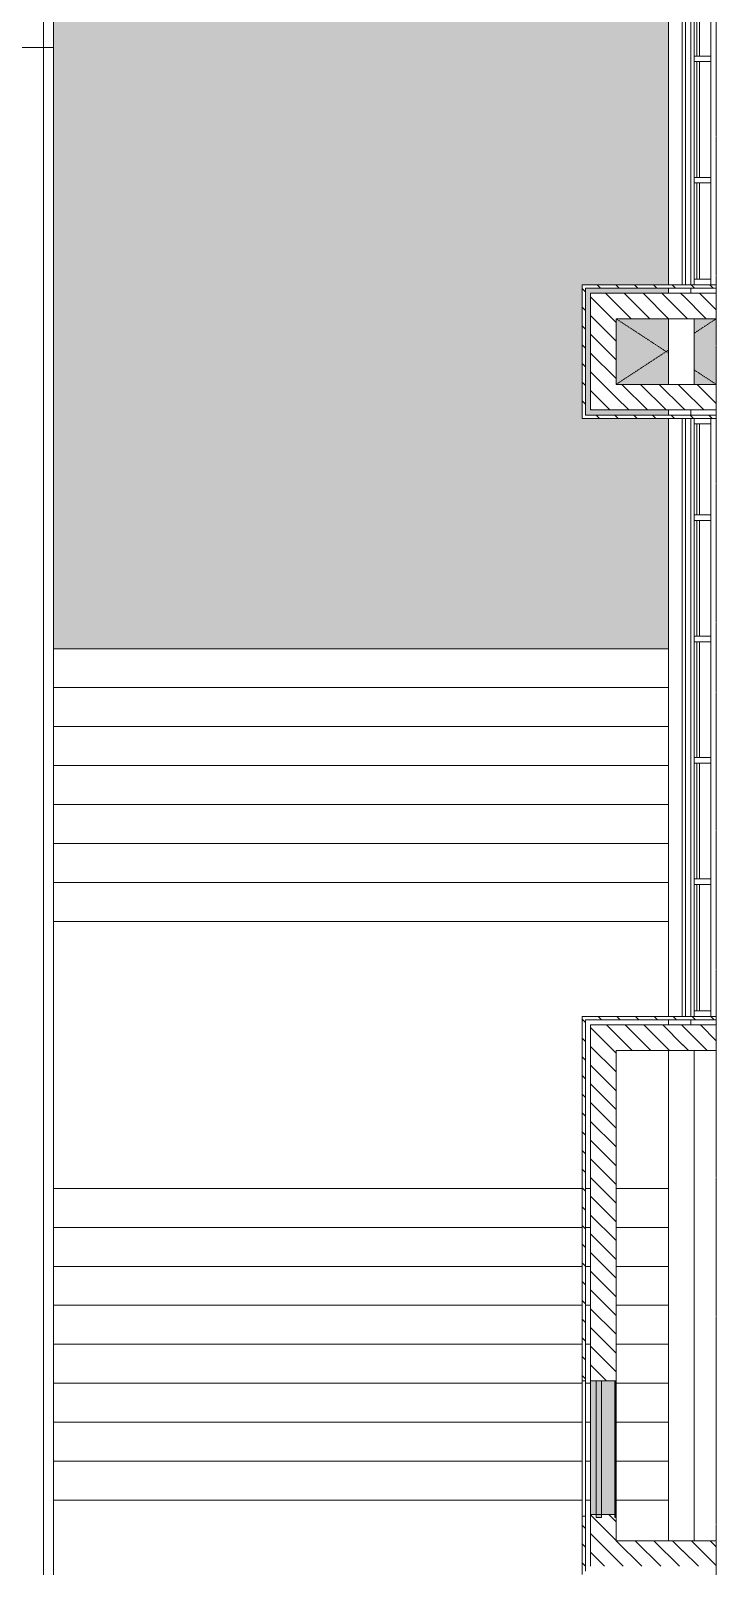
# Model space of a CAD drawing. Header units: millimetres. Extents: x -106145 to 154907, y -84585 to 152038.
# Drawn here: x 83234 to 89389, y 99190 to 112988 of the extents above; entities that cross this region are included whole.
import ezdxf

# ---------------------------------------------------------------- set-up
doc = ezdxf.new("R2010")
doc.units = ezdxf.units.MM
for name, pattern in [('Cut Out Line', [2, 1, -1]), ('Cut Out Line _2_', [2, 1, -1]), ('Overhead', [3.96875, 2.38125, -1.5875])]:
    doc.linetypes.add(name, pattern=pattern)
for name, color, linetype, lineweight in [('A-DETL', 90, 'Continuous', 5), ('A-FLOR', 192, 'Continuous', 5), ('A-FLOR-PATT', 8, 'Continuous', 5), ('A-GLAZ', 151, 'Continuous', 5), ('A-GLAZ-CURT', 52, 'Continuous', 5), ('A-GLAZ-CWMG', 51, 'Continuous', 5), ('A-WALL', 113, 'Continuous', 5), ('A-WALL-PATT', 111, 'Continuous', 5), ('S-STRS', 31, 'Continuous', 5)]:
    doc.layers.add(name, color=color, linetype=linetype, lineweight=lineweight)
pattern_1 = [(315, (0, 0), (84.18955, 84.18955), [])]
pattern_2 = [(315, (0, 0), (84.19025, 84.19025), [])]

# ---------------------------------------------------------------- blocks, each defined once
blk = doc.blocks.new('System Panel - Glazed-15508149-Site Plan')
at = {"layer": 'A-GLAZ-CURT', "color": 133, "lineweight": 9}
for p, q in [((-568.5, 49.5), (568.5, 49.5)), ((-568.5, 24.5), (-568.5, 49.5)), ((568.5, 24.5), (-568.5, 24.5)), ((568.5, 24.5), (568.5, 49.5))]:
    blk.add_line(p, q, dxfattribs=at)
blk = doc.blocks.new('Rectangular Mullion - 50 x 150mm-15508146-Site Plan')
at = {"layer": 'A-GLAZ-CWMG', "color": 253}
for p, q in [((89189, 105317), (89189, 104180)), ((89339, 105317), (89339, 104180))]:
    blk.add_line(p, q, dxfattribs=at)
blk = doc.blocks.new('Rectangular Mullion - 50 x 150mm-7612732-Site Plan')
at = {"layer": 'A-GLAZ-CWMG', "color": 53, "lineweight": 18}
for p, q in [((0, 75), (-50, 75)), ((-50, 75), (-50, -75)), ((0, 75), (0, -75)), ((-50, -75), (0, -75))]:
    blk.add_line(p, q, dxfattribs=at)
blk = doc.blocks.new('System Panel - Glazed-15508083-Site Plan')
at = {"layer": 'A-GLAZ-CURT', "color": 133, "lineweight": 9}
for p, q in [((-520, 49.5), (520, 49.5)), ((-520, 24.5), (-520, 49.5)), ((520, 24.5), (-520, 24.5)), ((520, 24.5), (520, 49.5))]:
    blk.add_line(p, q, dxfattribs=at)
blk = doc.blocks.new('Rectangular Mullion - 50 x 150mm-15508080-Site Plan')
at = {"layer": 'A-GLAZ-CWMG', "color": 253}
for p, q in [((89189, 108161), (89189, 107547)), ((89339, 108161), (89339, 107547))]:
    blk.add_line(p, q, dxfattribs=at)
blk = doc.blocks.new('Rectangular Mullion - 50 x 150mm-7612741-Site Plan')
at = {"layer": 'A-GLAZ-CWMG', "color": 53, "lineweight": 18}
for p, q in [((0, 75), (-50, 75)), ((-50, 75), (-50, -75)), ((0, 75), (0, -75)), ((-50, -75), (0, -75))]:
    blk.add_line(p, q, dxfattribs=at)
blk = doc.blocks.new('Rectangular Mullion - 50 x 150mm-7612729-Site Plan')
at = {"layer": 'A-GLAZ-CWMG', "color": 53, "lineweight": 18}
for p, q in [((25, 75), (-25, 75)), ((-25, 75), (-25, -75)), ((25, 75), (25, -75)), ((-25, -75), (25, -75))]:
    blk.add_line(p, q, dxfattribs=at)
blk = doc.blocks.new('System Panel - Glazed-13804905-Site Plan')
at = {"layer": 'A-GLAZ-CURT', "color": 133, "lineweight": 9}
for p, q in [((-432.5, 49.5), (432.5, 49.5)), ((-432.5, 24.5), (-432.5, 49.5)), ((432.5, 24.5), (-432.5, 24.5)), ((432.5, 24.5), (432.5, 49.5))]:
    blk.add_line(p, q, dxfattribs=at)
blk = doc.blocks.new('Rectangular Mullion - 50 x 150mm-13804902-Site Plan')
at = {"layer": 'A-GLAZ-CWMG', "color": 253}
for p, q in [((89189, 111620), (89189, 110755)), ((89339, 111620), (89339, 110755))]:
    blk.add_line(p, q, dxfattribs=at)
blk = doc.blocks.new('System Panel - Glazed-13514020-Site Plan')
at = {"layer": 'A-GLAZ-CURT', "color": 133, "lineweight": 9}
for p, q in [((-520, 49.5), (520, 49.5)), ((-520, 24.5), (-520, 49.5)), ((520, 24.5), (-520, 24.5)), ((520, 24.5), (520, 49.5))]:
    blk.add_line(p, q, dxfattribs=at)
blk = doc.blocks.new('Rectangular Mullion - 50 x 150mm-13514015-Site Plan')
at = {"layer": 'A-GLAZ-CWMG', "color": 253}
for p, q in [((89189, 28550), (89189, 27510)), ((89339, 28550), (89339, 27510))]:
    blk.add_line(p, q, dxfattribs=at)
blk = doc.blocks.new('Casework 15 - Casework 11-5808187-Site Plan')
at = {"layer": 'A-GLAZ'}
for points in [[(88309, 99655), (88309, 100855), (88259, 100855), (88259, 99655)], [(88309, 99627), (88358, 99627), (88358, 100855), (88309, 100855), (88309, 100410)], [(88478, 99655), (88478, 100855), (88358, 100855), (88358, 99655)], [(88478, 99627), (88481, 99627), (88481, 100855), (88478, 100855), (88478, 100410)], [(88481, 99655), (88489, 99655), (88489, 100855), (88481, 100855), (88481, 100410)]]:
    blk.add_hatch(color=256, dxfattribs=at).paths.add_polyline_path(points, flags=0)
at = {"layer": 'A-GLAZ', "color": 253}
for p, q in [((88259, 100855), (88259, 99655)), ((88489, 99655), (88489, 100855))]:
    blk.add_line(p, q, dxfattribs=at)
at = {"layer": 'A-GLAZ', "color": 53, "lineweight": 18}
for p, q in [((88358, 100855), (88309, 100855)), ((88309, 100855), (88309, 99627)), ((88358, 99627), (88358, 100855)), ((88481, 100855), (88478, 100855)), ((88478, 100855), (88478, 99627)), ((88481, 99627), (88481, 100855)), ((88309, 99627), (88358, 99627)), ((88478, 99627), (88481, 99627))]:
    blk.add_line(p, q, dxfattribs=at)
blk = doc.blocks.new('System Panel - Glazed-14615646-Site Plan')
at = {"layer": 'A-GLAZ-CURT', "color": 133, "lineweight": 9}
for p, q in [((-409, 49.5), (409, 49.5)), ((-409, 24.5), (-409, 49.5)), ((409, 24.5), (-409, 24.5)), ((409, 24.5), (409, 49.5))]:
    blk.add_line(p, q, dxfattribs=at)
blk = doc.blocks.new('Rectangular Mullion - 50 x 150mm-14615644-Site Plan')
at = {"layer": 'A-GLAZ-CWMG', "color": 253}
for p, q in [((89189, 109455), (89189, 108637)), ((89339, 109455), (89339, 108637))]:
    blk.add_line(p, q, dxfattribs=at)
blk = doc.blocks.new('Rectangular Mullion - 50 x 150mm-15508081-Site Plan')
at = {"layer": 'A-GLAZ-CWMG', "color": 253}
for p, q in [((89189, 108587), (89189, 108161)), ((89339, 108587), (89339, 108161))]:
    blk.add_line(p, q, dxfattribs=at)
blk = doc.blocks.new('MM-HOSPITAL BLOCK-C_2022_05_03_CENTRAL_rvt-1-Site Plan')
at = {"layer": 'A-WALL-PATT'}
h = blk.add_hatch(dxfattribs=at)
h.set_pattern_fill('FP_12', color=90, style=0, pattern_type=2)
h.set_pattern_definition(pattern_1)
h.paths.add_polyline_path([(88489, 16605), (88489, 18390), (88259, 18390), (88259, 16605)], flags=0)
h.paths.add_polyline_path([(88259, 25270), (88489, 25270), (88489, 26320), (88259, 26320)], flags=0)
h.paths.add_polyline_path([(88489, 31770), (88489, 32820), (88259, 32820), (88259, 31770)], flags=0)
h.paths.add_polyline_path([(88259, 38270), (88489, 38270), (88489, 39320), (88259, 39320)], flags=0)
h.paths.add_polyline_path([(88259, 44770), (88489, 44770), (88489, 45820), (88259, 45820), (88259, 45091)], flags=0)
h.paths.add_polyline_path([(88489, 48995), (88489, 54012), (88259, 54012), (88259, 48995)], flags=0)
h.paths.add_polyline_path([(88489, 55260), (88489, 56210), (88259, 56210), (88259, 55260)], flags=0)
h.paths.add_polyline_path([(88259, 60935), (88489, 60935), (88489, 61985), (88259, 61985)], flags=0)
h.paths.add_polyline_path([(88489, 67580), (88489, 68630), (88259, 68630), (88259, 67580)], flags=0)
h.paths.add_polyline_path([(88489, 74425), (88489, 76631), (88259, 76631), (88259, 74425)], flags=0)
h.paths.add_polyline_path([(88259, 77531), (88489, 77531), (88489, 79730), (88259, 79730), (88259, 78283)], flags=0)
h.paths.add_polyline_path([(88489, 83180), (88489, 84230), (88259, 84230), (88259, 83180)], flags=0)
h.paths.add_polyline_path([(88489, 92930), (88489, 93980), (88259, 93980), (88259, 92930)], flags=0)
h.paths.add_polyline_path([(88259, 99190), (88489, 99190), (88489, 99655), (88259, 99655), (88259, 99488)], flags=0)
h.paths.add_polyline_path([(88259, 100855), (88489, 100855), (88489, 104055), (88259, 104055), (88259, 101332)], flags=0)
h.paths.add_polyline_path([(88489, 109580), (88489, 110630), (88259, 110630), (88259, 109580)], flags=0)
h.paths.add_polyline_path([(88259, 116080), (88489, 116080), (88489, 117130), (88259, 117130)], flags=0)
h.paths.add_polyline_path([(88259, 122580), (88489, 122580), (88489, 123630), (88259, 123630)], flags=0)
h.paths.add_polyline_path([(88259, 129080), (88489, 129080), (88489, 130865), (88259, 130865), (88259, 129914)], flags=0)
h = blk.add_hatch(dxfattribs=at)
h.set_pattern_fill('FP_12', color=41, style=0, pattern_type=2)
h.set_pattern_definition(pattern_1)
h.paths.add_polyline_path([(88214, 109535), (88214, 110705), (88184, 110705), (88184, 109535)], flags=0)
h = blk.add_hatch(dxfattribs=at)
h.set_pattern_fill('FP_12', color=41, style=0, pattern_type=2)
h.set_pattern_definition(pattern_1)
h.paths.add_polyline_path([(88214, 110675), (89089, 110675), (89089, 110705), (88214, 110705)], flags=0)
h = blk.add_hatch(dxfattribs=at)
h.set_pattern_fill('FP_10', color=41, style=0, pattern_type=2)
h.set_pattern_definition(pattern_2)
h.paths.add_polyline_path([(89389, 110675), (89389, 110675), (89389, 110705), (89089, 110705), (89089, 110675)], flags=0)
h = blk.add_hatch(dxfattribs=at)
h.set_pattern_fill('FP_12', color=90, style=0, pattern_type=2)
h.set_pattern_definition(pattern_1)
h.paths.add_polyline_path([(89074, 110400), (89089, 110400), (89089, 110630), (88489, 110630), (88489, 110400)], flags=0)
h = blk.add_hatch(dxfattribs=at)
h.set_pattern_fill('FP_10', color=90, style=0, pattern_type=2)
h.set_pattern_definition(pattern_2)
h.paths.add_polyline_path([(89389, 110400), (89389, 110400), (89389, 110630), (89089, 110630), (89089, 110400)], flags=0)
h = blk.add_hatch(dxfattribs=at)
h.set_pattern_fill('FP_12', color=90, style=0, pattern_type=2)
h.set_pattern_definition(pattern_1)
h.paths.add_polyline_path([(88489, 109580), (89089, 109580), (89089, 109810), (88489, 109810)], flags=0)
h = blk.add_hatch(dxfattribs=at)
h.set_pattern_fill('FP_10', color=90, style=0, pattern_type=2)
h.set_pattern_definition(pattern_2)
h.paths.add_polyline_path([(89389, 109580), (89389, 109580), (89389, 109810), (89089, 109810), (89089, 109580)], flags=0)
h = blk.add_hatch(dxfattribs=at)
h.set_pattern_fill('FP_12', color=41, style=0, pattern_type=2)
h.set_pattern_definition(pattern_1)
h.paths.add_polyline_path([(89074, 109505), (89089, 109505), (89089, 109535), (88184, 109535), (88184, 109505)], flags=0)
h = blk.add_hatch(dxfattribs=at)
h.set_pattern_fill('FP_10', color=41, style=0, pattern_type=2)
h.set_pattern_definition(pattern_2)
h.paths.add_polyline_path([(89089, 109505), (89389, 109505), (89389, 109535), (89089, 109535)], flags=0)
h = blk.add_hatch(dxfattribs=at)
h.set_pattern_fill('FP_12', color=41, style=0, pattern_type=2)
h.set_pattern_definition(pattern_1)
h.paths.add_polyline_path([(88214, 99115), (88214, 99640), (88184, 99640), (88184, 99115)], flags=0)
h.paths.add_polyline_path([(88184, 100855), (88214, 100855), (88214, 104130), (88184, 104130), (88184, 101332)], flags=0)
h = blk.add_hatch(dxfattribs=at)
h.set_pattern_fill('FP_12', color=41, style=0, pattern_type=2)
h.set_pattern_definition(pattern_1)
h.paths.add_polyline_path([(88214, 104100), (89089, 104100), (89089, 104130), (88214, 104130)], flags=0)
h = blk.add_hatch(dxfattribs=at)
h.set_pattern_fill('FP_12', color=90, style=0, pattern_type=2)
h.set_pattern_definition(pattern_1)
h.paths.add_polyline_path([(88489, 103825), (89089, 103825), (89089, 104055), (88489, 104055)], flags=0)
h = blk.add_hatch(dxfattribs=at)
h.set_pattern_fill('FP_10', color=41, style=0, pattern_type=2)
h.set_pattern_definition(pattern_2)
h.paths.add_polyline_path([(89389, 104100), (89389, 104100), (89389, 104130), (89089, 104130), (89089, 104100)], flags=0)
h = blk.add_hatch(dxfattribs=at)
h.set_pattern_fill('FP_10', color=90, style=0, pattern_type=2)
h.set_pattern_definition(pattern_2)
h.paths.add_polyline_path([(89389, 103825), (89389, 103825), (89389, 104055), (89089, 104055), (89089, 103825)], flags=0)
h = blk.add_hatch(dxfattribs=at)
h.set_pattern_fill('FP_12', color=90, style=0, pattern_type=2)
h.set_pattern_definition(pattern_1)
h.paths.add_polyline_path([(89074, 99190), (89089, 99190), (89089, 99420), (88489, 99420), (88489, 99190)], flags=0)
h = blk.add_hatch(dxfattribs=at)
h.set_pattern_fill('FP_10', color=90, style=0, pattern_type=2)
h.set_pattern_definition(pattern_2)
h.paths.add_polyline_path([(89389, 99190), (89389, 99190), (89389, 99420), (89089, 99420), (89089, 99190)], flags=0)
at = {"layer": 'A-DETL', "color": 41, "linetype": 'Cut Out Line'}
for p, q in [((88959, 110092), (88489, 110400)), ((89189, 110269), (89389, 110400)), ((88489, 109810), (88959, 110118)), ((89389, 109810), (89189, 109941))]:
    blk.add_line(p, q, dxfattribs=at)
at = {"layer": 'A-WALL', "color": 253}
for p, q in [((89084, 110705), (89084, 116005)), ((89114, 116005), (89114, 110705)), ((89159, 110705), (89159, 116005)), ((89159, 110630), (89159, 110675)), ((89159, 109535), (89159, 109580)), ((89084, 104130), (89084, 109505)), ((89114, 109505), (89114, 104130)), ((89159, 104130), (89159, 109505)), ((89159, 104055), (89159, 104098)), ((88184, 99640), (88184, 100855)), ((88214, 100855), (88214, 99640))]:
    blk.add_line(p, q, dxfattribs=at)
at = {"layer": 'A-WALL', "color": 53, "lineweight": 18}
for p, q in [((88214, 110705), (88184, 110705)), ((88184, 110705), (88184, 109535)), ((88214, 110705), (89089, 110705)), ((88214, 109535), (88214, 110675)), ((88214, 110675), (89089, 110675)), ((89389, 110705), (89089, 110705)), ((89389, 110675), (89089, 110675)), ((88489, 110630), (88259, 110630)), ((88259, 110630), (88259, 109580)), ((88489, 110630), (89089, 110630)), ((89389, 110630), (89089, 110630)), ((88489, 109810), (88489, 110400)), ((88489, 110400), (89089, 110400)), ((89389, 110400), (89089, 110400)), ((88489, 109810), (89089, 109810)), ((89389, 109810), (89089, 109810)), ((88259, 109580), (88489, 109580)), ((88489, 109580), (89089, 109580)), ((89389, 109580), (89089, 109580)), ((88184, 109535), (88184, 109505)), ((88184, 109505), (89089, 109505)), ((88214, 109535), (89089, 109535)), ((89389, 109535), (89089, 109535)), ((89389, 109505), (89089, 109505)), ((88214, 104130), (88184, 104130)), ((88184, 104130), (88184, 100855)), ((88214, 104130), (89089, 104130)), ((88214, 100855), (88214, 104100)), ((88214, 104100), (89089, 104100)), ((88489, 104055), (88259, 104055)), ((88259, 104055), (88259, 100855)), ((88489, 104055), (89089, 104055)), ((89389, 104130), (89089, 104130)), ((89389, 104100), (89089, 104100)), ((89389, 104055), (89089, 104055)), ((88489, 100855), (88489, 103825)), ((88489, 103825), (89089, 103825)), ((89389, 103825), (89089, 103825)), ((88184, 100855), (88214, 100855)), ((88259, 100855), (88489, 100855)), ((88214, 99640), (88184, 99640)), ((88184, 99640), (88184, 99115)), ((88214, 99145), (88214, 99640)), ((88489, 99655), (88259, 99655)), ((88259, 99655), (88259, 99190)), ((88489, 99420), (88489, 99655)), ((88489, 99420), (89089, 99420)), ((89389, 99420), (89089, 99420))]:
    blk.add_line(p, q, dxfattribs=at)
at = {"color": 253, "lineweight": 5}
for name, p in [('Rectangular Mullion - 50 x 150mm-13514015-Site Plan', (0, 85250)), ('Rectangular Mullion - 50 x 150mm-13514015-Site Plan', (0, 84160)), ('Rectangular Mullion - 50 x 150mm-13804902-Site Plan', (0, 0)), ('Rectangular Mullion - 50 x 150mm-14615644-Site Plan', (0, 0)), ('Rectangular Mullion - 50 x 150mm-15508081-Site Plan', (0, 0)), ('Rectangular Mullion - 50 x 150mm-15508080-Site Plan', (0, 0)), ('Rectangular Mullion - 50 x 150mm-13514015-Site Plan', (0, 78947)), ('Rectangular Mullion - 50 x 150mm-13514015-Site Plan', (0, 77857)), ('Rectangular Mullion - 50 x 150mm-15508146-Site Plan', (0, 0)), ('Casework 15 - Casework 11-5808187-Site Plan', (0, 0))]:
    blk.add_blockref(name, p, dxfattribs=at)
for name, p, rotation in [('System Panel - Glazed-13514020-Site Plan', (89264, 113280), 89.99999999999964), ('System Panel - Glazed-13514020-Site Plan', (89264, 112190), 89.99999999999964), ('System Panel - Glazed-13804905-Site Plan', (89264, 111188), 89.99999999999964), ('Rectangular Mullion - 50 x 150mm-7612741-Site Plan', (89264, 110705), 269.9999999999996), ('System Panel - Glazed-14615646-Site Plan', (89264, 109046), 89.99999999999964), ('System Panel - Glazed-15508083-Site Plan', (89264, 108067), 89.99999999999962), ('System Panel - Glazed-13514020-Site Plan', (89264, 106977), 89.99999999999962), ('System Panel - Glazed-13514020-Site Plan', (89264, 105887), 89.99999999999962), ('System Panel - Glazed-15508149-Site Plan', (89264, 104749), 89.99999999999962), ('Rectangular Mullion - 50 x 150mm-7612741-Site Plan', (89264, 104130), 269.9999999999996)]:
    blk.add_blockref(name, p, dxfattribs=dict(at, rotation=rotation))
at = {"color": 253, "lineweight": 5, "extrusion": (0, 0, -1), "rotation": 90.00000000000037}
for name, p in [('Rectangular Mullion - 50 x 150mm-7612729-Site Plan', (-89264, 112735)), ('Rectangular Mullion - 50 x 150mm-7612729-Site Plan', (-89264, 111645)), ('Rectangular Mullion - 50 x 150mm-7612732-Site Plan', (-89264, 109505)), ('Rectangular Mullion - 50 x 150mm-7612729-Site Plan', (-89264, 108612)), ('Rectangular Mullion - 50 x 150mm-7612729-Site Plan', (-89264, 107522)), ('Rectangular Mullion - 50 x 150mm-7612729-Site Plan', (-89264, 106432)), ('Rectangular Mullion - 50 x 150mm-7612729-Site Plan', (-89264, 105342))]:
    blk.add_blockref(name, p, dxfattribs=at)
blk = doc.blocks.new('MMU_ AMBALA_PODIUM_2022_11_02_CENTRAL_rvt-1-Site Plan')
at = {"layer": 'A-WALL', "color": 253}
for p, q in [((88959, 110705), (88959, 116005)), ((83349, 113168), (83349, 89735)), ((88959, 110630), (88959, 110675)), ((88959, 109810), (88959, 110400)), ((89189, 110400), (89189, 109810)), ((88959, 109535), (88959, 109580)), ((88959, 104130), (88959, 109505)), ((88959, 104055), (88959, 104098)), ((88959, 99420), (88959, 103825)), ((89189, 103825), (89189, 99420))]:
    blk.add_line(p, q, dxfattribs=at)
at = {"layer": 'S-STRS', "color": 253}
for p, q in [((83439, 107435), (83439, 107085)), ((88959, 107435), (83439, 107435)), ((83439, 107085), (83439, 106735)), ((88959, 107085), (83439, 107085)), ((83439, 106735), (83439, 106385)), ((88959, 106735), (83439, 106735)), ((83439, 106385), (83439, 106035)), ((88959, 106385), (83439, 106385)), ((83439, 106035), (83439, 105685)), ((88959, 106035), (83439, 106035)), ((83439, 105685), (83439, 105335)), ((88959, 105685), (83439, 105685)), ((83439, 105335), (83439, 104985)), ((88959, 105335), (83439, 105335)), ((83439, 104985), (83439, 102585)), ((88959, 104985), (83439, 104985)), ((88184, 102585), (83439, 102585)), ((83439, 102585), (83439, 102235)), ((88259, 102585), (88214, 102585)), ((88959, 102585), (88489, 102585)), ((83439, 102235), (83439, 101885)), ((88184, 102235), (83439, 102235)), ((88259, 102235), (88214, 102235)), ((88959, 102235), (88489, 102235)), ((83439, 101885), (83439, 101535)), ((88184, 101885), (83439, 101885)), ((88259, 101885), (88214, 101885)), ((88959, 101885), (88489, 101885)), ((83439, 101535), (83439, 101185)), ((88184, 101535), (83439, 101535)), ((88259, 101535), (88214, 101535)), ((88959, 101535), (88489, 101535)), ((83439, 101185), (83439, 100835)), ((88184, 101185), (83439, 101185)), ((88259, 101185), (88214, 101185)), ((88959, 101185), (88489, 101185)), ((83439, 100835), (83439, 100485)), ((88184, 100835), (83439, 100835)), ((88259, 100835), (88214, 100835)), ((88959, 100835), (88489, 100835)), ((83439, 100485), (83439, 100135)), ((88184, 100485), (83439, 100485)), ((88259, 100485), (88214, 100485)), ((88959, 100485), (88489, 100485)), ((83439, 100135), (83439, 99785)), ((88184, 100135), (83439, 100135)), ((88259, 100135), (88214, 100135)), ((88959, 100135), (88489, 100135)), ((83439, 99785), (83439, 97385)), ((88184, 99785), (83439, 99785)), ((88259, 99785), (88214, 99785)), ((88959, 99785), (88489, 99785))]:
    blk.add_line(p, q, dxfattribs=at)
at = {"layer": 'S-STRS', "color": 253, "linetype": 'Overhead'}
for p, q in [((88959, 107435), (83439, 107435)), ((88959, 107085), (83439, 107085)), ((88959, 106735), (83439, 106735)), ((88959, 106385), (83439, 106385)), ((88959, 106035), (83439, 106035)), ((88959, 105685), (83439, 105685)), ((88959, 105335), (83439, 105335)), ((88184, 102585), (83439, 102585)), ((88259, 102585), (88214, 102585)), ((88959, 102585), (88489, 102585)), ((88184, 102235), (83439, 102235)), ((88259, 102235), (88214, 102235)), ((88959, 102235), (88489, 102235)), ((88184, 101885), (83439, 101885)), ((88259, 101885), (88214, 101885)), ((88959, 101885), (88489, 101885)), ((88184, 101535), (83439, 101535)), ((88259, 101535), (88214, 101535)), ((88959, 101535), (88489, 101535)), ((88184, 101185), (83439, 101185)), ((88259, 101185), (88214, 101185)), ((88959, 101185), (88489, 101185)), ((88184, 100835), (83439, 100835)), ((88259, 100835), (88214, 100835)), ((88959, 100835), (88489, 100835)), ((88184, 100485), (83439, 100485)), ((88259, 100485), (88214, 100485)), ((88959, 100485), (88489, 100485)), ((88184, 100135), (83439, 100135)), ((88259, 100135), (88214, 100135)), ((88959, 100135), (88489, 100135))]:
    blk.add_line(p, q, dxfattribs=at)

msp = doc.modelspace()

# ---------------------------------------------------------------- linework, layer by layer
at = {"layer": 'A-DETL', "linetype": 'Cut Out Line _2_'}
msp.add_line((89388.73, 129735.05), (89388.73, 74076.99), dxfattribs=at)

# ---------------------------------------------------------------- block references
at = {"lineweight": 5}
msp.add_blockref('MM-HOSPITAL BLOCK-C_2022_05_03_CENTRAL_rvt-1-Site Plan', (0, 0), dxfattribs=at)

# ---------------------------------------------------------------- next in the draw order: block references
msp.add_blockref('MMU_ AMBALA_PODIUM_2022_11_02_CENTRAL_rvt-1-Site Plan', (0, 0), dxfattribs=at)

# ---------------------------------------------------------------- next in the draw order: hatches: boundary and pattern name
at = {"layer": 'A-FLOR-PATT', "true_color": 0xf7f7f8, "transparency": 33554607}
h = msp.add_hatch(color=7, dxfattribs=at)
h.paths.add_polyline_path([(129686.08, 103066.33), (137624.24, 103662.02), (137505.89, 105234.37), (137376.86, 106791.55), (137217.21, 108540.28), (137054.88, 110174.41), (136881.72, 111788.71), (136697.74, 113386.61), (136502.95, 114970.69), (136297.37, 116542.97), (136124.77, 117800.71), (135890.61, 119415.44), (135644.8, 121021.67), (135387.37, 122620.23), (135118.33, 124211.77), (134837.69, 125796.85), (134636.6, 126910.34), (133737.42, 135494.66), (133713.9, 135785.72), (133702.53, 136077.56), (133703.36, 136369.62), (133716.36, 136661.38), (133741.52, 136952.29), (133786.83, 137289.36), (133828.04, 137529.44), (133889.22, 137814.61), (133980.79, 138158.42), (134046.74, 138375.51), (134169.95, 138718.95), (134257.28, 138936.94), (134368.06, 139185.57), (134498.25, 139447.7), (134639.52, 139704.56), (134791.42, 139955.27), (134953.69, 140199.4), (135126.03, 140436.53), (135308.15, 140666.23), (135551.77, 140943.51), (135747.24, 141147.59), (135951.84, 141344.59), (136165.2, 141533.92), (136386.93, 141715.03), (136616.62, 141887.45), (136853.85, 142050.72), (137098.17, 142204.44), (137382.8, 142365.81), (137606.29, 142481.73), (137869.15, 142604.66), (138137.23, 142716.71), (138421.12, 142821.25), (138687.09, 142907.24), (138967.84, 142985.29), (139251.8, 143051.62), (139538.42, 143106.09), (139827.19, 143148.58), (140117.58, 143179), (140409.04, 143197.29), (140701.04, 143203.41), (142107.18, 143203.41), (141478.39, 149203.41), (124780.44, 149201.24), (124190.09, 149197.28), (123277.34, 149178.9), (122364.92, 149148.26), (121453, 149105.38), (120541.73, 149050.26), (119631.28, 148982.91), (118721.82, 148903.34), (117813.51, 148811.57), (116906.51, 148707.61), (116000.99, 148591.49), (115097.11, 148463.22), (114195.04, 148322.83), (113294.93, 148170.34), (112396.95, 148005.77), (111405.94, 147809.05), (110608.02, 147640.56), (109717.39, 147439.98), (108829.54, 147227.45), (107944.62, 147003.03), (107062.79, 146766.74), (106184.22, 146518.64), (105309.05, 146258.77), (104437.46, 145987.16), (103569.58, 145703.89), (102705.59, 145408.98), (101845.64, 145102.51), (100989.87, 144784.51), (100138.46, 144455.06), (99291.54, 144114.2), (98449.28, 143762.01), (97611.82, 143398.54), (96779.31, 143023.86), (95951.91, 142638.04), (95129.77, 142241.14), (94313.02, 141833.24), (93501.83, 141414.42), (92696.33, 140984.74), (91896.68, 140544.29), (91103.01, 140093.14), (80338.75, 133878.39), (83438.75, 128509.03), (80888.75, 127036.79), (81014.92, 127102.75), (81146.18, 127157.92), (81281.58, 127201.92), (81420.2, 127234.43), (81561.05, 127255.23), (81722.37, 127263.77), (81845.49, 127261.19), (81987.09, 127246.31), (82126.95, 127219.63), (82264.08, 127181.34), (82428.85, 127116.97), (82547.1, 127059.11), (82680.23, 126978.65), (82773.47, 126912.94), (82876.27, 126827.89), (82978, 126728.28), (83071.03, 126620.5), (83154.71, 126505.31), (83228.47, 126383.53), (83303.82, 126225.58), (83351.65, 126098.91), (83389.18, 125969.24), (83416.44, 125836.22), (83433.03, 125700.95), (83438.75, 125564.54), (83438.75, 107435.01), (88958.74, 107435.01), (88958.74, 109505.05), (88183.75, 109505.05), (88183.75, 110705.05), (88958.74, 110705.05), (88958.74, 116005.05), (88183.75, 116005.05), (88183.75, 117205.05), (88958.74, 117205.05), (88958.74, 120235), (89083.75, 120235), (89083.75, 122505.05), (88183.75, 122505.05), (88183.75, 123705.05), (89083.75, 123705.05), (89083.75, 129005.05), (88183.75, 129005.05), (88183.75, 130940.05), (88258.75, 130943.5), (88258.75, 130970.05), (88558.75, 130970.05), (88558.75, 130955.05), (88633.75, 130955.05), (88633.75, 130970.05), (89388.75, 130970.05), (89388.75, 132092.69), (89563.67, 132138.07), (89741.33, 132171.2), (89920.85, 132191.9), (90101.38, 132200.08), (90282.05, 132195.7), (90461.97, 132178.78), (90640.28, 132149.41), (90816.12, 132107.72), (90988.64, 132053.91), (91174.14, 131980.16), (91320.41, 131911.06), (91478.05, 131822.7), (91629.17, 131723.6), (91773.04, 131614.25), (91908.97, 131495.16), (92036.3, 131366.92), (92154.42, 131230.15), (92262.75, 131085.5), (92360.77, 130933.68), (92448, 130775.41), (92524.03, 130611.47), (92588.49, 130442.64), (92641.07, 130269.74), (92681.51, 130093.61), (92706.47, 129935.05), (95078.75, 129935.05), (95078.75, 130940.05), (95153.75, 130940.05), (95153.75, 130970.05), (95453.75, 130970.05), (95453.75, 130955.05), (95528.75, 130955.05), (95528.75, 130970.05), (96968.75, 130970.05), (96968.75, 130955.05), (97043.75, 130955.67), (97043.75, 130970.05), (98820, 130970.05), (98820, 130940.05), (97418.75, 130940.05), (97418.75, 129935.05), (98533.75, 129935.05), (98533.75, 129785.05), (97418.75, 129785.05), (97418.75, 129735.05), (106929.47, 129735.05), (106929.21, 130010.05), (106775, 130010.05), (106775, 130040.05), (106929.18, 130040.05), (106927.92, 131391.15), (106933.89, 131530.69), (106952, 131669.18), (106982.12, 131805.55), (107024.02, 131938.79), (107077.38, 132067.86), (107141.78, 132191.78), (107216.76, 132309.62), (107301.72, 132420.47), (107396.02, 132523.49), (107498.95, 132617.89), (107609.73, 132702.96), (107727.49, 132778.04), (107851.36, 132842.56), (107980.38, 132896.04), (108113.57, 132938.06), (108249.92, 132968.31), (108388.39, 132986.55), (108527.92, 132992.65), (121107.39, 132992.65), (121342.58, 132986.5), (121577.12, 132968.06), (121810.38, 132937.4), (122041.71, 132894.58), (122270.5, 132839.73), (122546.45, 132755.2), (122717.91, 132694.58), (122935.31, 132604.66), (123147.72, 132503.51), (123354.56, 132391.39), (123555.25, 132268.62), (123749.25, 132135.53), (123936.03, 131992.48), (124115.07, 131839.86), (124285.9, 131678.09), (124448.04, 131507.62), (124601.04, 131328.91), (124780.44, 131090.31), (124878.02, 130948.73), (125018.02, 130717.49), (125113.8, 130541.72), (125215.41, 130329.53), (125305.8, 130112.32), (125384.71, 129890.69), (125451.93, 129665.23), (125516.28, 129394.59), (127048.02, 122254.73), (127372.31, 120589.09), (127614.47, 119283.55), (127844.65, 117981.61), (128062.85, 116684.32), (128303.94, 115161.8), (128468.5, 114071.85), (128663.09, 112701.23), (128845.6, 111328.95), (129016, 109955.11), (129174.29, 108579.82), (129320.46, 107203.19), (129454.48, 105825.33), (129576.36, 104446.34), (129684.06, 103091.73)], flags=0)
h.paths.add_polyline_path([(88958.74, 109535.05), (88958.74, 109580.05), (88258.75, 109580.05), (88258.75, 110630.05), (88958.74, 110630.05), (88958.74, 110675.05), (88213.75, 110675.05), (88213.75, 109535.05), (88503.96, 109535.05)], flags=0)
h.paths.add_polyline_path([(88488.75, 109810.05), (88958.74, 109810.05), (88958.74, 110400.05), (88488.75, 110400.05)], flags=0)
h.paths.add_polyline_path([(89188.74, 109810.05), (89388.73, 109810.05), (89388.73, 110400.05), (89188.74, 110400.05), (89188.74, 110200.04)], flags=0)
h.paths.add_polyline_path([(88958.74, 116035.05), (88958.74, 116080.05), (88258.75, 116080.05), (88258.75, 117130.05), (88958.74, 117130.05), (88958.74, 117175.05), (88213.75, 117175.05), (88213.75, 116035.05), (88488.75, 116035.05)], flags=0)
h.paths.add_polyline_path([(89388.73, 116310.05), (89388.73, 116900.05), (89188.74, 116900.05), (89188.74, 116310.05)], flags=0)
h.paths.add_polyline_path([(88958.74, 116310.05), (88958.74, 116900.05), (88488.75, 116900.05), (88488.75, 116310.05)], flags=0)
h.paths.add_polyline_path([(89158.75, 120235), (89158.75, 122505.05), (89113.75, 122505.05), (89113.75, 120235)], flags=0)
h.paths.add_polyline_path([(131619.99, 120399.59), (130179.55, 127586.28), (129444.95, 127439.04), (130161.63, 129074.3), (131453.14, 127841.55), (130718.55, 127694.31), (132158.99, 120507.63)], flags=0)
h.paths.add_polyline_path([(89158.75, 122535.05), (89158.75, 122580.05), (88258.75, 122580.05), (88258.75, 123630.05), (89158.75, 123630.05), (89158.75, 123675.05), (88213.75, 123675.05), (88213.75, 122535.05), (89113.75, 122535.05)], flags=0)
h.paths.add_polyline_path([(89388.73, 122810.05), (89388.31, 123400.05), (88488.75, 123400.05), (88488.75, 122810.05), (89158.75, 122810.05)], flags=0)
h.paths.add_polyline_path([(89158.75, 123705.05), (89158.75, 129005.05), (89113.75, 129005.05), (89113.75, 123705.05)], flags=0)
h.paths.add_polyline_path([(88213.75, 129035.05), (89158.75, 129035.05), (89158.75, 129080.05), (88258.75, 129080.05), (88258.75, 130865.03), (89388.75, 130865.03), (89388.75, 130910.05), (88213.75, 130910.05), (88213.75, 129080.05)], flags=0)
h.paths.add_polyline_path([(89388.73, 129286.16), (89388.73, 129735.02), (89388.75, 129735.05), (89388.75, 130635.03), (88488.75, 130635.03), (88488.75, 129310.05), (89388.31, 129310.05)], flags=0)
h.paths.add_polyline_path([(92725.25, 129735.05), (95078.75, 129735.05), (95078.75, 129785.05), (92720.91, 129785.05)], flags=0)
h.paths.add_polyline_path([(95108.75, 129735.05), (95153.75, 129735.05), (95153.75, 130865.03), (97343.75, 130865.03), (97343.75, 129735.05), (97388.75, 129735.05), (97388.75, 130910.05), (95108.75, 130910.05), (95108.75, 129834.06)], flags=0)
h.paths.add_polyline_path([(95383.75, 129735.05), (97113.75, 129735.05), (97113.75, 130635.03), (95383.75, 130635.03), (95383.75, 129881.23)], flags=0)
h.paths.add_polyline_path([(99575.71, 129785.05), (98556.25, 129785.05), (98556.25, 129935.05), (99743.75, 129935.05), (99743.75, 129785.05), (99693.75, 129785.05)], flags=0)
h.paths.add_polyline_path([(99743.75, 130010.05), (99743.75, 130040.05), (105025, 130040.05), (105025, 130010.05), (103776.5, 130010.05)], flags=0)
h.paths.add_polyline_path([(112868.46, 140019.6), (111405.94, 141043.67), (112868.46, 142067.74), (112868.46, 141318.53), (120198.09, 141318.53), (120198.09, 140768.81), (112868.46, 140768.81)], flags=0)

# ---------------------------------------------------------------- next in the draw order: linework, layer by layer
at = {"layer": 'A-FLOR'}
msp.add_line((83438.75, 112838.12), (83438.75, 107435.01), dxfattribs=at)
at = {"layer": 'A-WALL'}
for p, q in [((83438.75, 125564.54), (83438.75, 112838.12)), ((83438.75, 112838.12), (57909.09, 112838.12))]:
    msp.add_line(p, q, dxfattribs=at)

doc.saveas('drawing.dxf')
